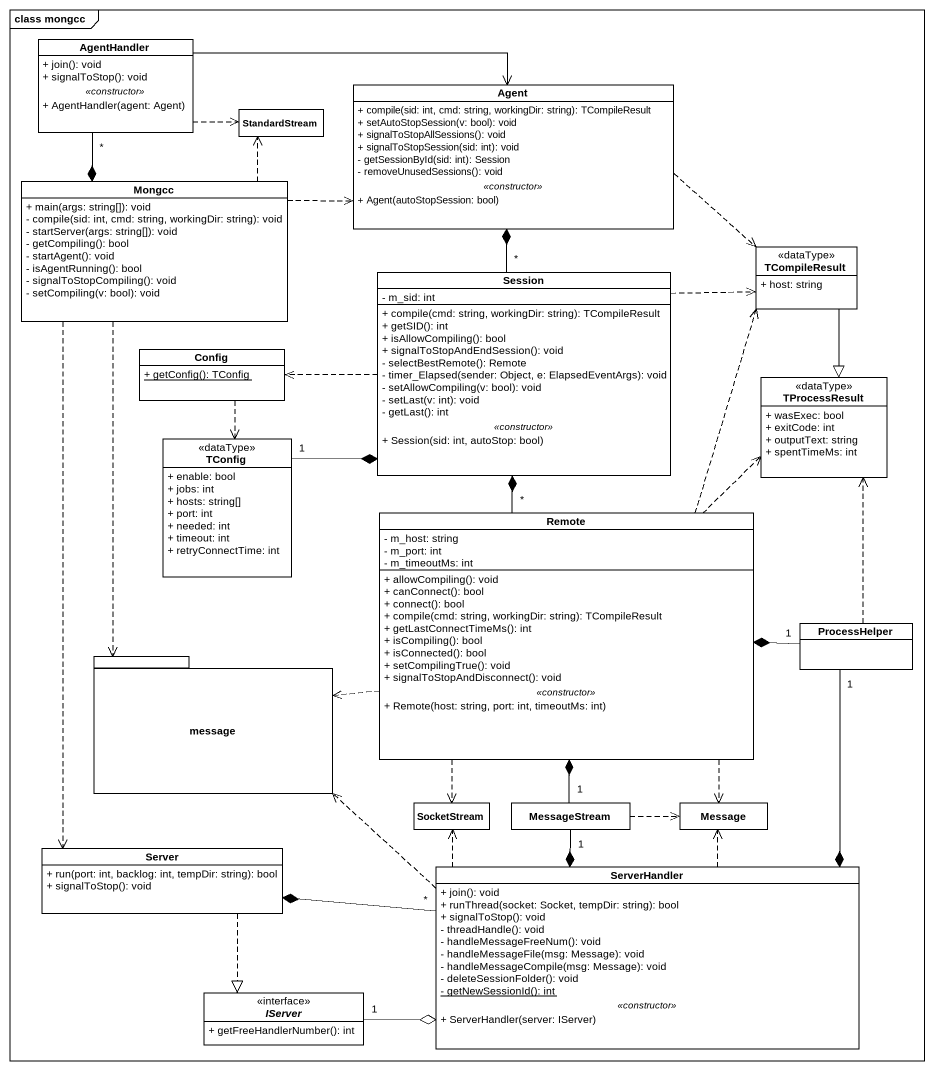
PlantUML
@startuml
mainframe class mongcc
hide circle
hide empty members
skinparam classAttributeIconSize 0
class AgentHandler {
  + join(): void
  + signalToStop(): void
  .. <<constructor>> ..
  + AgentHandler(agent: Agent)
}
class "Agent" as Agent_ {
  + compile(sid: int, cmd: string, workingDir: string): TCompileResult
  + setAutoStopSession(v: bool): void
  + signalToStopAllSessions(): void
  + signalToStopSession(sid: int): void
  - getSessionById(sid: int): Session
  - removeUnusedSessions(): void
  .. <<constructor>> ..
  + Agent(autoStopSession: bool)
}
class StandardStream
class Mongcc {
  + main(args: string[]): void
  - compile(sid: int, cmd: string, workingDir: string): void
  - startServer(args: string[]): void
  - getCompiling(): bool
  - startAgent(): void
  - isAgentRunning(): bool
  - signalToStopCompiling(): void
  - setCompiling(v: bool): void
}
class TCompileResult <<dataType>> {
  + host: string
}
class Session {
  - m_sid: int
  --
  + compile(cmd: string, workingDir: string): TCompileResult
  + getSID(): int
  + isAllowCompiling(): bool
  + signalToStopAndEndSession(): void
  - selectBestRemote(): Remote
  - timer_Elapsed(sender: Object, e: ElapsedEventArgs): void
  - setAllowCompiling(v: bool): void
  - setLast(v: int): void
  - getLast(): int
  .. <<constructor>> ..
  + Session(sid: int, autoStop: bool)
}
class Config {
  {static} + getConfig(): TConfig
}
class TProcessResult <<dataType>> {
  + wasExec: bool
  + exitCode: int
  + outputText: string
  + spentTimeMs: int
}
class TConfig <<dataType>> {
  + enable: bool
  + jobs: int
  + hosts: string[]
  + port: int
  + needed: int
  + timeout: int
  + retryConnectTime: int
}
class Remote {
  - m_host: string
  - m_port: int
  - m_timeoutMs: int
  --
  + allowCompiling(): void
  + canConnect(): bool
  + connect(): bool
  + compile(cmd: string, workingDir: string): TCompileResult
  + getLastConnectTimeMs(): int
  + isCompiling(): bool
  + isConnected(): bool
  + setCompilingTrue(): void
  + signalToStopAndDisconnect(): void
  .. <<constructor>> ..
  + Remote(host: string, port: int, timeoutMs: int)
}
package message {
}
class ProcessHelper
class SocketStream
class MessageStream
class Message
class Server {
  + run(port: int, backlog: int, tempDir: string): bool
  + signalToStop(): void
}
class ServerHandler {
  + join(): void
  + runThread(socket: Socket, tempDir: string): bool
  + signalToStop(): void
  - threadHandle(): void
  - handleMessageFreeNum(): void
  - handleMessageFile(msg: Message): void
  - handleMessageCompile(msg: Message): void
  - deleteSessionFolder(): void
  {static} - getNewSessionId(): int
  .. <<constructor>> ..
  + ServerHandler(server: IServer)
}
interface IServer <<interface>> {
  + getFreeHandlerNumber(): int
}
AgentHandler -right-> Agent_
AgentHandler .right.> StandardStream
AgentHandler "*" --* Mongcc
Agent_ .right.> TCompileResult
Mongcc .right.> Agent_
Mongcc .up.> StandardStream
Mongcc ..> message
Mongcc ..> Server
TCompileResult --|> TProcessResult
Session "*" -up-* Agent_
Session .right.> TCompileResult
Session .left.> Config
Config ..> TConfig
TConfig "1" -right-* Session
Remote .up.> TCompileResult
Remote "*" -up-* Session
Remote .up.> TProcessResult
Remote .left.> message
Remote ..> SocketStream
Remote ..> Message
ProcessHelper .up.> TProcessResult
ProcessHelper "1" -left-* Remote
ProcessHelper "1" --* ServerHandler
MessageStream "1" -up-* Remote
MessageStream .right.> Message
MessageStream "1" --* ServerHandler
Server ..|> IServer
ServerHandler .left.> message
ServerHandler .up.> SocketStream
ServerHandler .up.> Message
ServerHandler "*" -left-* Server
IServer "1" -right-o ServerHandler
@enduml
